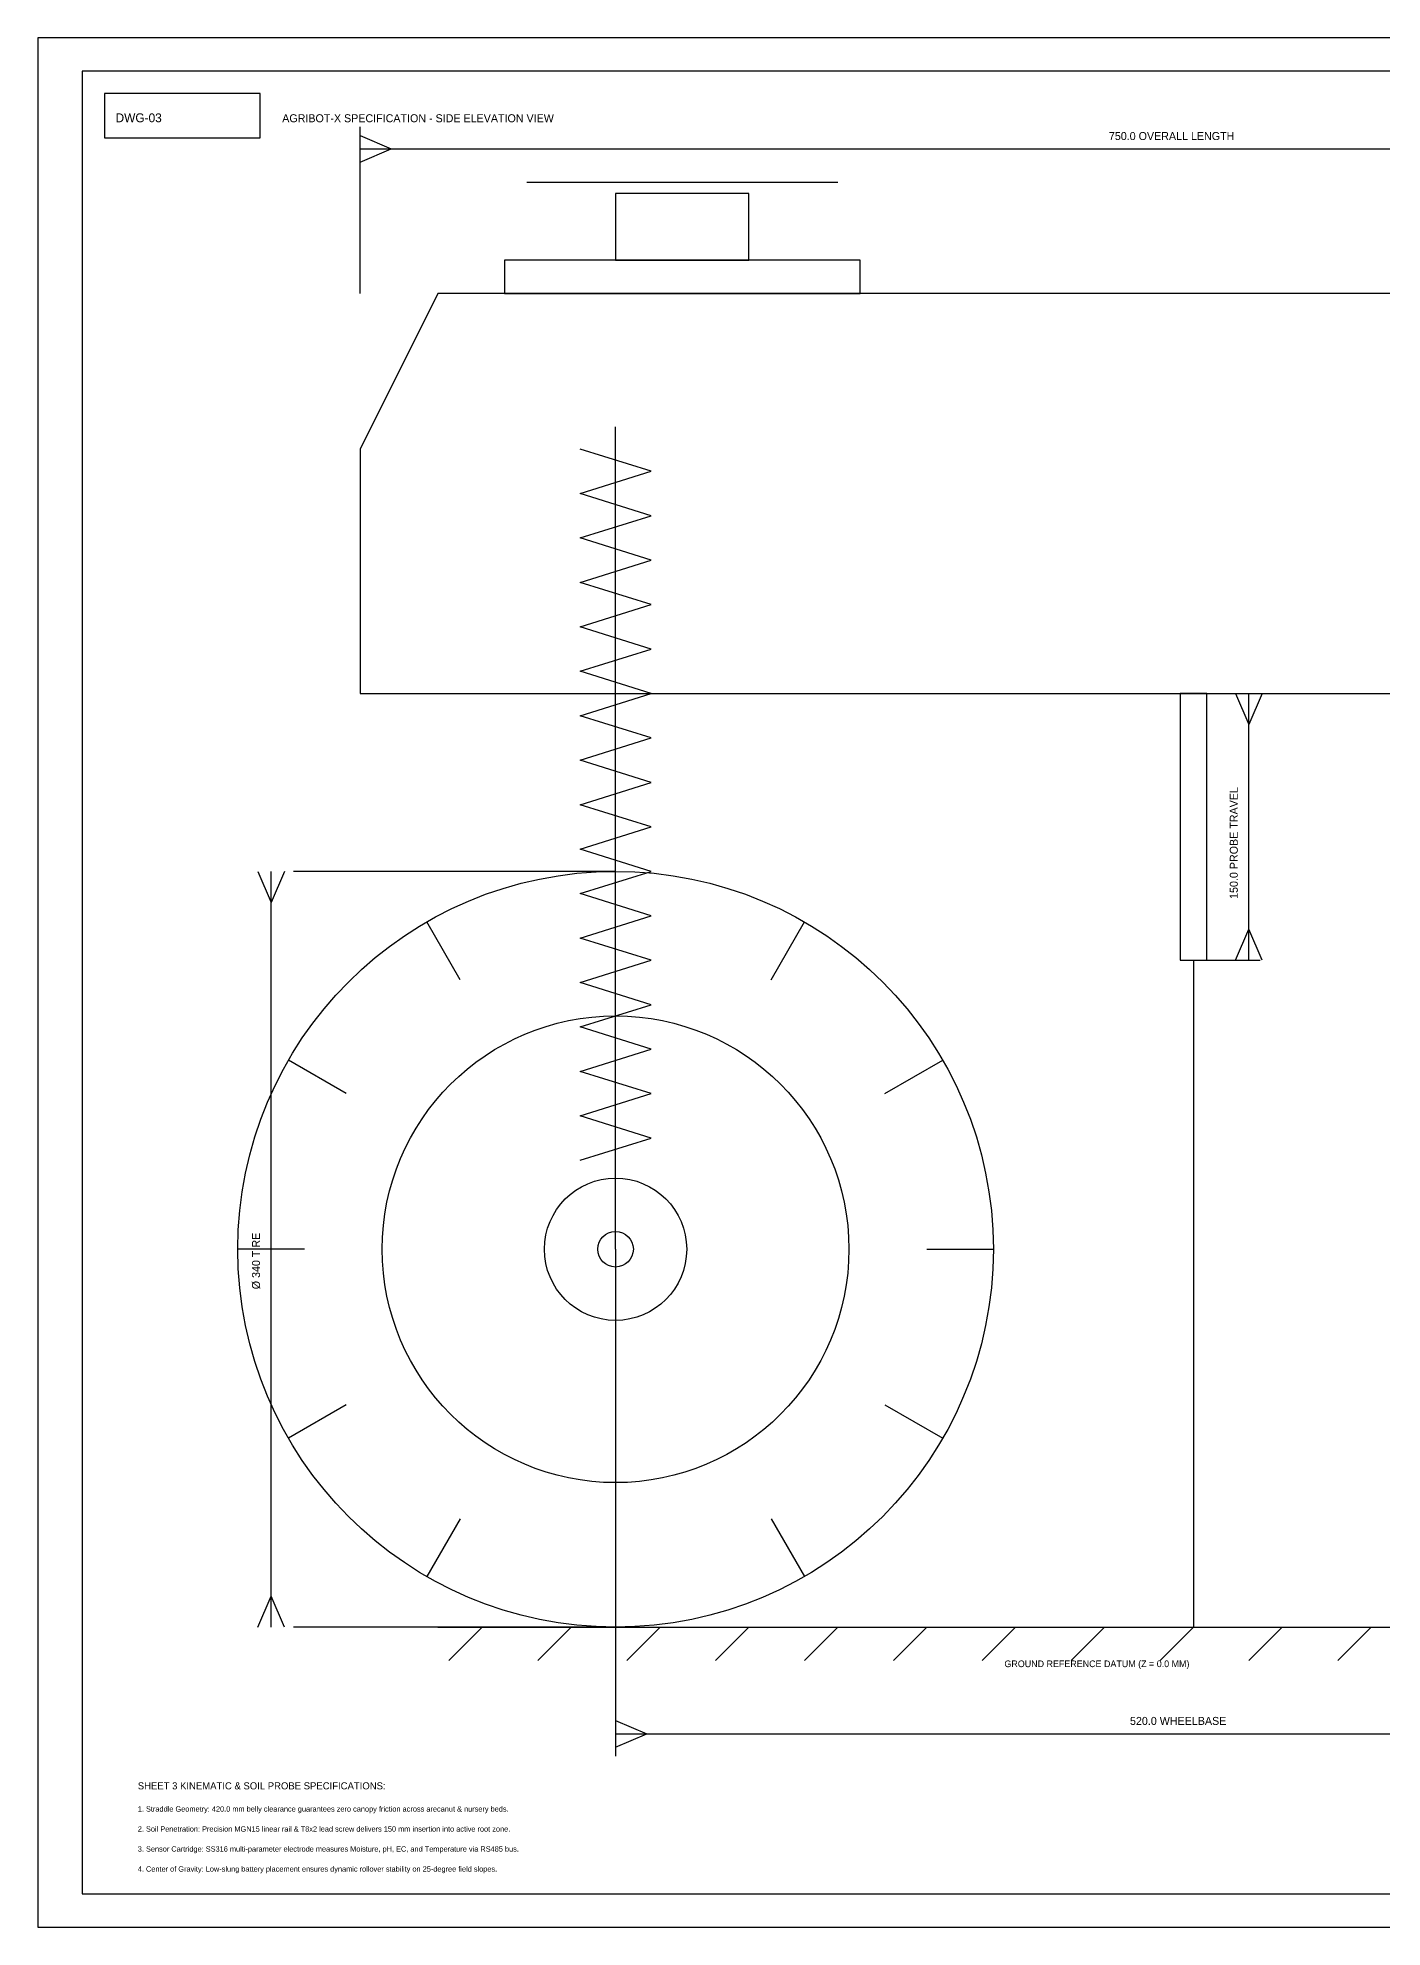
# Model space of a CAD drawing. Header units: metres. Extents: x 0 to 2550, y 0 to 1800.
# Drawn here: x 0 to 605, y 950 to 1800 of the extents above; entities that cross this region are included whole.
import ezdxf

# ---------------------------------------------------------------- set-up
doc = ezdxf.new("R2010")
doc.units = ezdxf.units.M
for name, color, linetype in [('BORDER', 7, 'Continuous'), ('CENTERLINES', 1, 'Continuous'), ('CHASSIS', 7, 'Continuous'), ('DIMENSIONS', 1, 'Continuous'), ('DRONE', 7, 'Continuous'), ('DRONE_DOCK', 7, 'Continuous'), ('NOTES', 7, 'Continuous'), ('SOIL_PROBE', 7, 'Continuous'), ('SUSPENSION', 4, 'Continuous'), ('TITLE_BLOCK', 7, 'Continuous'), ('WHEELS', 7, 'Continuous')]:
    doc.layers.add(name, color=color, linetype=linetype)

msp = doc.modelspace()

# ---------------------------------------------------------------- linework, layer by layer
at = {"layer": 'BORDER'}
for points in [[(0, 950), (1200, 950), (1200, 1800), (0, 1800), (0, 950)], [(20, 965), (1185, 965), (1185, 1785), (20, 1785), (20, 965)]]:
    msp.add_lwpolyline(points, dxfattribs=at)
at = {"layer": 'CENTERLINES'}
for p, q in [((520, 1385), (520, 1085)), ((180, 1085), (950, 1085)), ((200, 1085), (185, 1070)), ((240, 1085), (225, 1070)), ((280, 1085), (265, 1070)), ((320, 1085), (305, 1070)), ((360, 1085), (345, 1070)), ((400, 1085), (385, 1070)), ((440, 1085), (425, 1070)), ((480, 1085), (465, 1070)), ((520, 1085), (505, 1070)), ((560, 1085), (545, 1070)), ((600, 1085), (585, 1070))]:
    msp.add_line(p, q, dxfattribs=at)
at = {"layer": 'CHASSIS'}
msp.add_lwpolyline([(145, 1505), (850, 1505), (895, 1585), (895, 1625), (840, 1685), (180, 1685), (145, 1615), (145, 1505)], dxfattribs=at)
at = {"layer": 'DIMENSIONS'}
for p, q in [((145, 1685), (145, 1760)), ((145, 1756), (159, 1750)), ((145, 1750), (895, 1750)), ((145, 1744), (159, 1750)), ((526, 1505), (550, 1505)), ((539, 1505), (545, 1491)), ((545, 1385), (545, 1505)), ((551, 1505), (545, 1491)), ((99, 1425), (105, 1411)), ((105, 1085), (105, 1425)), ((111, 1425), (105, 1411)), ((260, 1425), (115, 1425)), ((539, 1385), (545, 1399)), ((551, 1385), (545, 1399)), ((526, 1385), (550, 1385)), ((260, 1255), (260, 1027)), ((99, 1085), (105, 1099)), ((111, 1085), (105, 1099)), ((260, 1085), (115, 1085)), ((260, 1043), (274, 1037)), ((260, 1037), (780, 1037)), ((260, 1031), (274, 1037))]:
    msp.add_line(p, q, dxfattribs=at)
at = {"layer": 'DRONE'}
msp.add_line((220, 1735), (360, 1735), dxfattribs=at)
msp.add_lwpolyline([(260, 1700), (320, 1700), (320, 1730), (260, 1730), (260, 1700)], dxfattribs=at)
at = {"layer": 'DRONE_DOCK'}
msp.add_lwpolyline([(210, 1685), (370, 1685), (370, 1700), (210, 1700), (210, 1685)], dxfattribs=at)
at = {"layer": 'SOIL_PROBE'}
msp.add_lwpolyline([(514, 1385), (526, 1385), (526, 1505), (514, 1505), (514, 1385)], dxfattribs=at)
at = {"layer": 'SUSPENSION'}
for p, q in [((260, 1255), (260, 1625)), ((276, 1605), (244, 1615)), ((244, 1595), (276, 1605)), ((276, 1585), (244, 1595)), ((244, 1575), (276, 1585)), ((276, 1565), (244, 1575)), ((244, 1555), (276, 1565)), ((276, 1545), (244, 1555)), ((244, 1535), (276, 1545)), ((276, 1525), (244, 1535)), ((244, 1515), (276, 1525)), ((276, 1505), (244, 1515)), ((244, 1495), (276, 1505)), ((276, 1485), (244, 1495)), ((244, 1475), (276, 1485)), ((276, 1465), (244, 1475)), ((244, 1455), (276, 1465)), ((276, 1445), (244, 1455)), ((244, 1435), (276, 1445)), ((276, 1425), (244, 1435)), ((244, 1415), (276, 1425)), ((276, 1405), (244, 1415)), ((244, 1395), (276, 1405)), ((276, 1385), (244, 1395)), ((244, 1375), (276, 1385)), ((276, 1365), (244, 1375)), ((244, 1355), (276, 1365)), ((276, 1345), (244, 1355)), ((244, 1335), (276, 1345)), ((276, 1325), (244, 1335)), ((244, 1315), (276, 1325)), ((276, 1305), (244, 1315)), ((244, 1295), (276, 1305))]:
    msp.add_line(p, q, dxfattribs=at)
at = {"layer": 'TITLE_BLOCK'}
msp.add_lwpolyline([(30, 1755), (100, 1755), (100, 1775), (30, 1775), (30, 1755)], dxfattribs=at)
at = {"layer": 'WHEELS'}
for p, q in [((260, 1395), (260, 1425)), ((190, 1376.24), (175, 1402.22)), ((330, 1376.24), (345, 1402.22)), ((138.76, 1325), (112.78, 1340)), ((381.24, 1325), (407.22, 1340)), ((120, 1255), (90, 1255)), ((400, 1255), (430, 1255)), ((138.76, 1185), (112.78, 1170)), ((381.24, 1185), (407.22, 1170)), ((190, 1133.76), (175, 1107.78)), ((330, 1133.76), (345, 1107.78)), ((260, 1115), (260, 1085))]:
    msp.add_line(p, q, dxfattribs=at)
for radius in [170, 105, 32, 8]:
    msp.add_circle((260, 1255), radius, dxfattribs=at)

# ---------------------------------------------------------------- texts
at = {"layer": 'DIMENSIONS'}
for s, p in [('750.0 OVERALL LENGTH', (482, 1754)), ('520.0 WHEELBASE', (491.5, 1041))]:
    msp.add_text(s, height=3.6, dxfattribs=at).set_placement(p)
for s, p in [('150.0 PROBE TRAVEL', (540, 1412.6)), ('Ø 340 TIRE', (100, 1237))]:
    msp.add_text(s, height=3.6, rotation=90, dxfattribs=at).set_placement(p)
at = {"layer": 'NOTES'}
for s, height, p in [('GROUND REFERENCE DATUM (Z = 0.0 MM)', 3, (435, 1067)), ('SHEET 3 KINEMATIC & SOIL PROBE SPECIFICATIONS:', 3.2, (45, 1012)), ('1. Straddle Geometry: 420.0 mm belly clearance guarantees zero canopy friction across arecanut & nursery beds.', 2.4, (45, 1002)), ('2. Soil Penetration: Precision MGN15 linear rail & T8x2 lead screw delivers 150 mm insertion into active root zone.', 2.4, (45, 993)), ('3. Sensor Cartridge: SS316 multi-parameter electrode measures Moisture, pH, EC, and Temperature via RS485 bus.', 2.4, (45, 984)), ('4. Center of Gravity: Low-slung battery placement ensures dynamic rollover stability on 25-degree field slopes.', 2.4, (45, 975))]:
    msp.add_text(s, height=height, dxfattribs=at).set_placement(p)
at = {"layer": 'TITLE_BLOCK'}
for s, height, p in [('DWG-03', 4, (35, 1762)), ('AGRIBOT-X SPECIFICATION - SIDE ELEVATION VIEW', 3.6, (110, 1762))]:
    msp.add_text(s, height=height, dxfattribs=at).set_placement(p)

doc.saveas('drawing.dxf')
